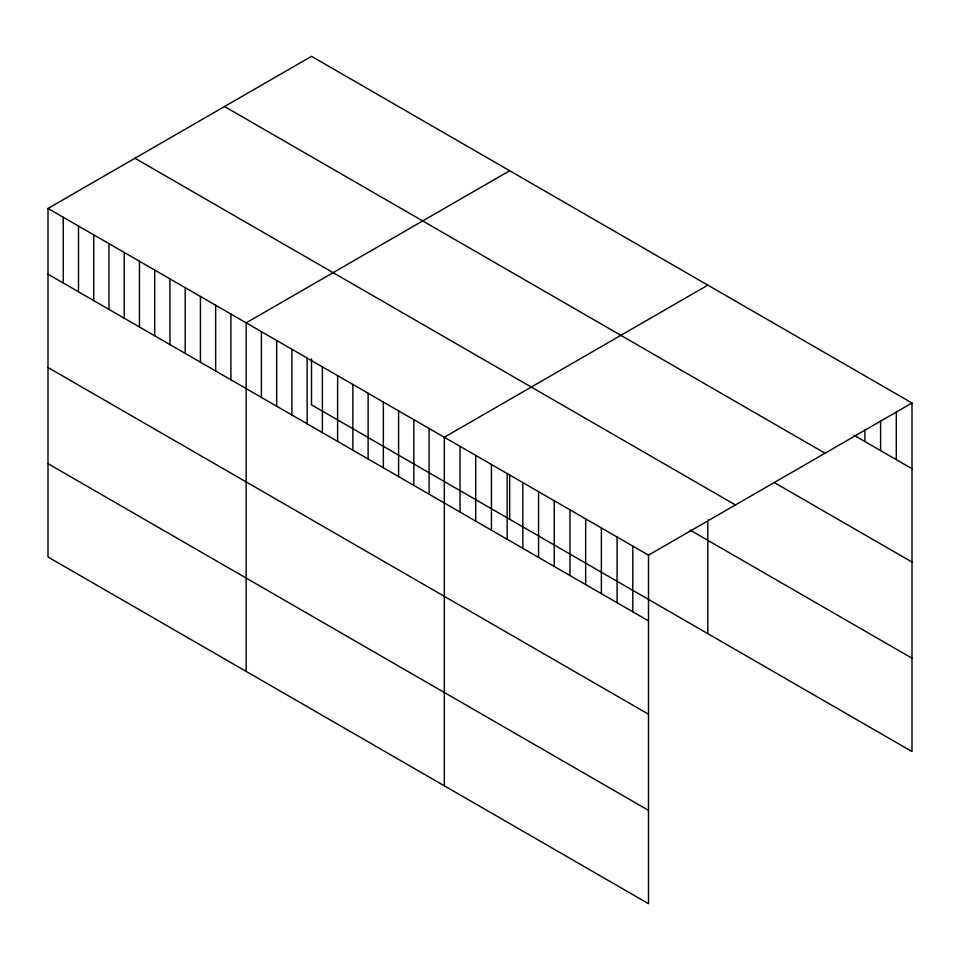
<?xml version="1.0" encoding="UTF-8"?>
<svg xmlns="http://www.w3.org/2000/svg" width="960" height="960" viewBox="0 0 960 960"><rect width="100%" height="100%" fill="white"/><g stroke="black" fill="none" stroke-linecap="round" stroke-linejoin="round"><path stroke-width="1.44" d="M48 208.452L648.492 555.144L648.492 903.684L48 556.992L48 208.452L311.508 56.316L912 403.008L912 751.548L311.508 404.856L311.508 358.908M509.676 170.724L246.156 322.86L246.156 671.4M707.832 285.132L444.324 437.268L444.324 785.808M648.492 555.144L912 403.008M854.016 435.252L912 468.732M224.556 106.524L825.036 453.216M774.276 482.544L912 562.056M134.964 158.256L735.444 504.936M690.048 530.076L912 658.212M48 274.188L648.492 620.868M48 367.512L648.492 714.204M48 463.668L648.492 810.36M896.292 411.864L896.292 459.672M880.584 420.72L880.584 450.6M864.888 429.588L864.888 441.528M707.832 519.948L707.832 633.672M632.784 546.072L632.784 611.808M617.076 537.012L617.076 602.736M601.368 527.94L601.368 593.676M585.672 518.88L585.672 584.604M569.964 509.808L569.964 575.532M554.256 500.736L554.256 566.472M538.548 491.676L538.548 557.4M522.852 482.604L522.852 548.34M509.676 474.756L509.676 519.264M507.144 473.544L507.144 539.268M491.436 464.472L491.436 530.196M475.728 455.4L475.728 521.136M460.032 446.34L460.032 512.064M429.084 428.472L429.084 494.196M413.832 419.664L413.832 485.4M398.592 410.868L398.592 476.592M383.352 402.072L383.352 467.796M368.112 393.264L368.112 459M352.86 384.468L352.86 450.192M337.62 375.66L337.62 441.396M322.38 366.864L322.38 432.588M307.128 358.068L307.128 423.792M291.888 349.26L291.888 414.996M276.648 340.464L276.648 406.188M261.408 331.668L261.408 397.392M230.916 314.064L230.916 379.788M215.676 305.256L215.676 370.992M200.436 296.46L200.436 362.184M185.184 287.664L185.184 353.388M169.944 278.856L169.944 344.592M154.704 270.06L154.704 335.784M139.464 261.264L139.464 326.988M124.212 252.456L124.212 318.192M108.972 243.66L108.972 309.384M93.732 234.852L93.732 300.588M78.492 226.056L78.492 291.78M63.24 217.26L63.24 282.984"/></g></svg>
